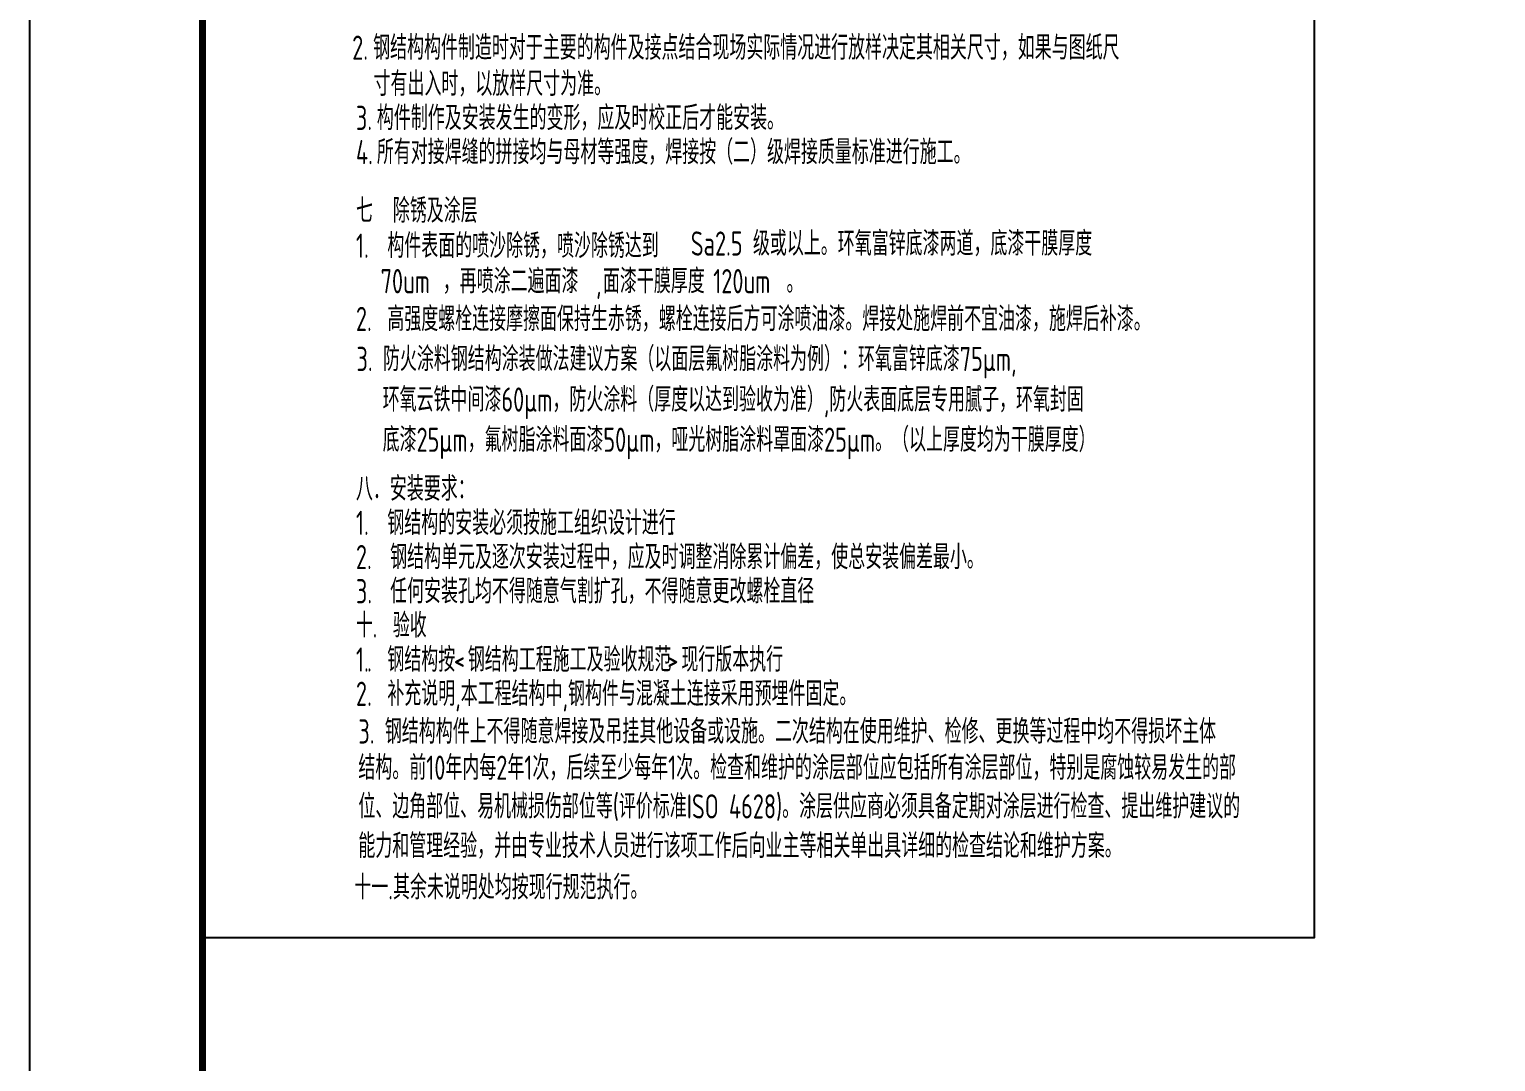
# Model space of a CAD drawing. Extents: x 6827379 to 6887889, y 99218 to 177608.
# Drawn here: x 6827379 to 6832674, y 102948 to 106678 of the extents above; entities that cross this region are included whole.
import ezdxf

# ---------------------------------------------------------------- set-up
doc = ezdxf.new("R2010")
doc.units = 0
doc.header["$LTSCALE"] = 1000
doc.header["$MEASUREMENT"] = 0
doc.linetypes.add('CONTINOUS', pattern=[2000000.0, 1000000.0, 1000000.0])
for name, color, linetype in [('A_公文', 7, 'Continuous'), ('A_公框', 4, 'Continuous'), ('校对1', 2, 'Continuous')]:
    doc.layers.add(name, color=color, linetype=linetype)
doc.styles.add('TSSD_REIN', font='Tssdeng.shx', dxfattribs={"width": 0.7, "bigfont": 'hztxt.shx'})

msp = doc.modelspace()

# ---------------------------------------------------------------- linework, layer by layer
at = {"layer": 'A_公框', "linetype": 'CONTINOUS'}
msp.add_lwpolyline([(6827379.4, 99218.3), (6842229.4, 99218.3), (6842229.4, 109718.3), (6827379.4, 109718.3)], close=True, dxfattribs=at)
at = {"layer": 'A_公框', "linetype": 'CONTINOUS', "const_width": 25}
msp.add_lwpolyline([(6828004.4, 99468.3), (6841979.4, 99468.3), (6841979.4, 109468.3), (6828004.4, 109468.3)], close=True, dxfattribs=at)
at = {"layer": '校对1', "linetype": 'CONTINOUS'}
msp.add_lwpolyline([(6828004.4, 103397), (6832019.6, 103397), (6832019.6, 109468.3)], dxfattribs=at)

# ---------------------------------------------------------------- texts
at = {"layer": 'A_公文', "linetype": 'CONTINOUS', "style": 'TSSD_REIN', "width": 0.7}
for s, p in [('2.', (6828545.2, 106568.1)), ('钢结构构件制造时对于主要的构件及接点结合现场实际情况进行放样决定其相关尺寸，如果与图纸尺', (6828620.8, 106568.1)), ('寸有出入时，以放样尺寸为准。', (6828622.4, 106437.6)), ('3.', (6828558.7, 106314.2)), ('构件制作及安装发生的变形，应及时校正后才能安装。', (6828634.3, 106314.2)), ('4.', (6828558.7, 106190.7)), ('所有对接焊缝的拼接均与母材等强度，焊接按（二）级焊接质量标准进行施工。', (6828634.3, 106190.7)), ('七', (6828558.7, 105979.4)), ('除锈及涂层', (6828691.9, 105979.4)), ('构件表面的喷沙除锈，喷沙除锈达到', (6828672.1, 105852.3)), ('Sa2.5', (6829767.8, 105860.4)), ('级或以上。环氧富锌底漆两道，底漆干膜厚度', (6829992.1, 105860.4)), ('1.', (6828558.7, 105852.3)), ('70um', (6828647.9, 105724.4)), ('，再喷涂二遍面漆', (6828872.2, 105724.4)), ('面漆干膜厚度', (6829450.6, 105724.4)), ('120um', (6829848.7, 105724.4)), ('。', (6830113.3, 105724.4)), ('高强度螺栓连接摩擦面保持生赤锈，螺栓连接后方可涂喷油漆。焊接处施焊前不宜油漆，施焊后补漆。', (6828672.1, 105587.9)), (',', (6829425.4, 105724.4)), ('2.', (6828558.7, 105587.9)), ('3. 防火涂料钢结构涂装做法建议方案（以面层氟树脂涂料为例）：环氧富锌底漆75μm,', (6828560.7, 105443.4)), ('环氧云铁中间漆60μm，防火涂料（厚度以达到验收为准）,防火表面底层专用腻子，环氧封固', (6828655.1, 105296.7)), ('底漆25μm，氟树脂涂料面漆50μm，哑光树脂涂料罩面漆25μm。（以上厚度均为干膜厚度）', (6828655.1, 105151.6)), ('八．安装要求：', (6828558.7, 104974.7)), ('钢结构的安装必须按施工组织设计进行', (6828672.1, 104851.2)), ('1.', (6828558.7, 104851.2)), ('.', (6829693, 104851.2)), ('2.', (6828558.7, 104727.7)), ('钢结构单元及逐次安装过程中，应及时调整消除累计偏差，使总安装偏差最小。', (6828682.2, 104727.7)), ('3.', (6828558.7, 104604.2)), ('任何安装孔均不得随意气割扩孔，不得随意更改螺栓直径', (6828682.2, 104604.2)), ('十', (6828558.7, 104480.8)), ('验收', (6828691.9, 104480.8)), ('.', (6830183.5, 104604.2)), ('.', (6828618.8, 104480.8)), ('1.', (6828558.7, 104357.3)), ('钢结构按', (6828672.1, 104357.3)), ('钢结构工程施工及验收规范', (6828962.7, 104357.3)), ('现行版本执行', (6829733.7, 104357.3)), ('.', (6828599, 104357.3)), ('<', (6828912.3, 104357.3)), ('>', (6829683.3, 104357.3)), ('2', (6828558.7, 104233.8)), ('补充说明,本工程结构中,钢构件与混凝土连接采用预埋件固定。', (6828672.1, 104233.8)), ('.', (6828599, 104233.8)), ('3. 钢结构构件上不得随意焊接及吊挂其他设备或设施。二次结构在使用维护、检修、更换等过程中均不得损坏主体', (6828567.5, 104097.5)), ('结构。前10年内每2年1次，后续至少每年1次。检查和维护的涂层部位应包括所有涂层部位，特别是腐蚀较易发生的部', (6828567.5, 103966.7)), ('位、边角部位、易机械损伤部位等(评价标准ISO 4628)。涂层供应商必须具备定期对涂层进行检查、提出维护建议的', (6828567.5, 103826.8)), ('能力和管理经验，并由专业技术人员进行该项工作后向业主等相关单出具详细的检查结论和维护方案。', (6828567.5, 103684.1)), ('十一.其余未说明处均按现行规范执行。', (6828552.7, 103534.6))]:
    msp.add_text(s, height=87.5, dxfattribs=at).set_placement(p)

doc.saveas('drawing.dxf')
